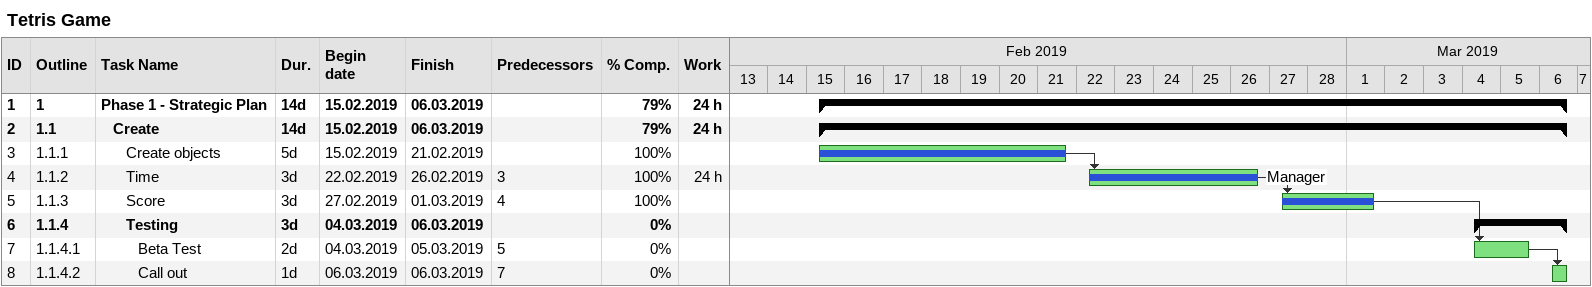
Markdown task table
Tetris Game

| ID | WBS | Task | Duration | Start | Finish | Predecessors | Resources | % complete | Work (h) |
|---|---|---|---|---|---|---|---|---|---|
| 1 | 1 | **Phase 1 - Strategic Plan** | 14d | 2019-02-15 | 2019-03-06 |  |  | 79 | 24 |
| 2 | 1.1 | **Create** | 14d | 2019-02-15 | 2019-03-06 |  |  | 79 | 24 |
| 3 | 1.1.1 | Create objects | 5d | 2019-02-15 | 2019-02-21 |  |  | 100 |  |
| 4 | 1.1.2 | Time | 3d | 2019-02-22 | 2019-02-26 | 3 | Manager | 100 | 24 |
| 5 | 1.1.3 | Score | 3d | 2019-02-27 | 2019-03-01 | 4 |  | 100 |  |
| 6 | 1.1.4 | **Testing** | 3d | 2019-03-04 | 2019-03-06 |  |  | 0 |  |
| 7 | 1.1.4.1 | Beta Test | 2d | 2019-03-04 | 2019-03-05 | 5 |  | 0 |  |
| 8 | 1.1.4.2 | Call out | 1d | 2019-03-06 | 2019-03-06 | 7 |  | 0 |  |
